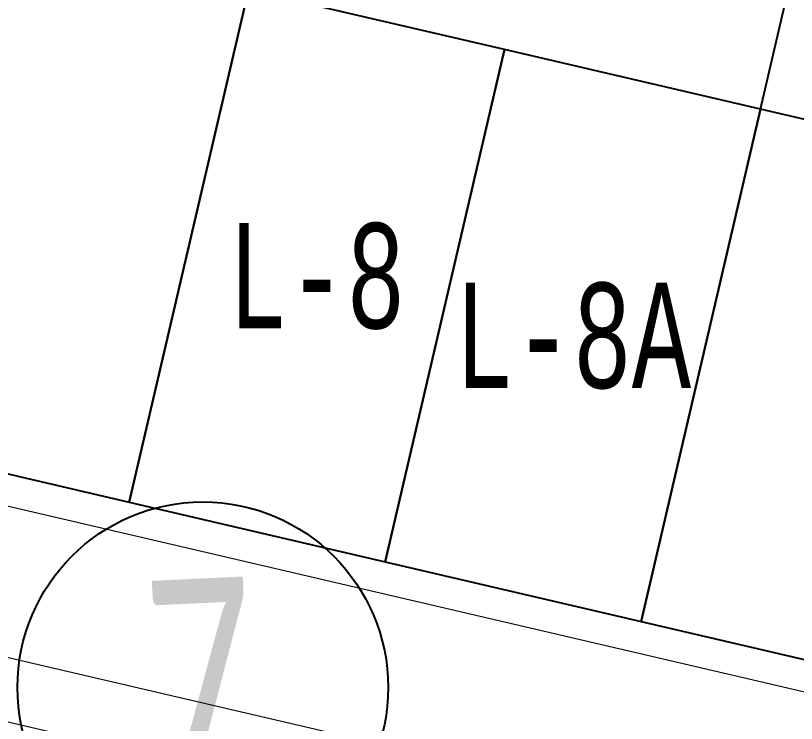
# Model space of a CAD drawing. Header units: millimetres. Extents: x 474016 to 477875, y 2288607 to 2292200.
# Drawn here: x 474120.82 to 474157.94, y 2289065.96 to 2289099.6 of the extents above; entities that cross this region are included whole.
import ezdxf
from ezdxf.enums import TextEntityAlignment as Align

# ---------------------------------------------------------------- set-up
doc = ezdxf.new("R2010")
doc.units = ezdxf.units.MM
doc.header["$LTSCALE"] = 50
for name, color, linetype, lineweight in [('BANQUETA', 251, 'Continuous', 5), ('JARDINES', 98, 'Continuous', 13), ('LOTES', 6, 'Continuous', 15), ('NO DE MZ', 3, 'Continuous', 18)]:
    doc.layers.add(name, color=color, linetype=linetype, lineweight=lineweight)
doc.layers.add('CVL_LOTIF', color=1, linetype='Continuous')
doc.layers.add('MZ Y LT', color=7, linetype='Continuous', lineweight=13, true_color=0x0d2bf2)
doc.styles.add('Legend', font='calibri.ttf')
doc.styles.add('MONOTXT4', font='MONOTXT4.shx', dxfattribs={"width": 0.55})

msp = doc.modelspace()

# ---------------------------------------------------------------- linework, layer by layer
at = {"color": 3}
msp.add_circle((474129.718, 2289067.675), 8.813, dxfattribs=at)
at = {"layer": 'BANQUETA'}
msp.add_lwpolyline([(474077.176, 2289086.374), (474198.914, 2289058.003, 0.414214), (474201.316, 2289059.497), (474212.437, 2289107.218, 0.414214), (474210.943, 2289109.62), (474089.205, 2289137.991)], format="xyb", dxfattribs=at)
at = {"layer": 'CVL_LOTIF'}
msp.add_line((474156.233, 2289095.16), (474161.908, 2289119.507), dxfattribs=at)
for points in [[(474131.886, 2289100.834), (474107.538, 2289106.508), (474101.864, 2289082.161), (474126.212, 2289076.486)], [(474144.06, 2289097.997), (474131.886, 2289100.834), (474126.212, 2289076.486), (474138.385, 2289073.649)], [(474156.233, 2289095.16), (474144.06, 2289097.997), (474138.385, 2289073.649), (474150.559, 2289070.812)], [(474180.581, 2289089.486), (474156.233, 2289095.16), (474150.559, 2289070.812), (474174.907, 2289065.138)]]:
    msp.add_lwpolyline(points, close=True, dxfattribs=at)
at = {"layer": 'JARDINES'}
msp.add_lwpolyline([(474197.325, 2289051.186, -0.388075), (474196.644, 2289048.264), (474086.593, 2289073.911, -0.386646), (474087.274, 2289076.833)], format="xyb", close=True, dxfattribs=at)
at = {"layer": 'LOTES'}
for p, q in [((474126.212, 2289076.486), (474131.886, 2289100.834)), ((474138.386, 2289073.649), (474144.06, 2289097.997)), ((474150.559, 2289070.812), (474156.234, 2289095.16))]:
    msp.add_line(p, q, dxfattribs=at)

# ---------------------------------------------------------------- texts
at = {"layer": 'MZ Y LT', "lineweight": 13, "style": 'MONOTXT4', "width": 0.65}
for s, p in [('L-8', (474135.136, 2289087.242)), ('L-8A', (474147.309, 2289084.405))]:
    msp.add_text(s, height=5, dxfattribs=at).set_placement(p, align=Align.MIDDLE)
at = {"layer": 'NO DE MZ', "lineweight": 9, "style": 'Legend', "width": 0.65}
msp.add_text('7', height=10, rotation=2.7155, dxfattribs=at).set_placement((474129.614, 2289067.845), align=Align.MIDDLE)

doc.saveas('drawing.dxf')
